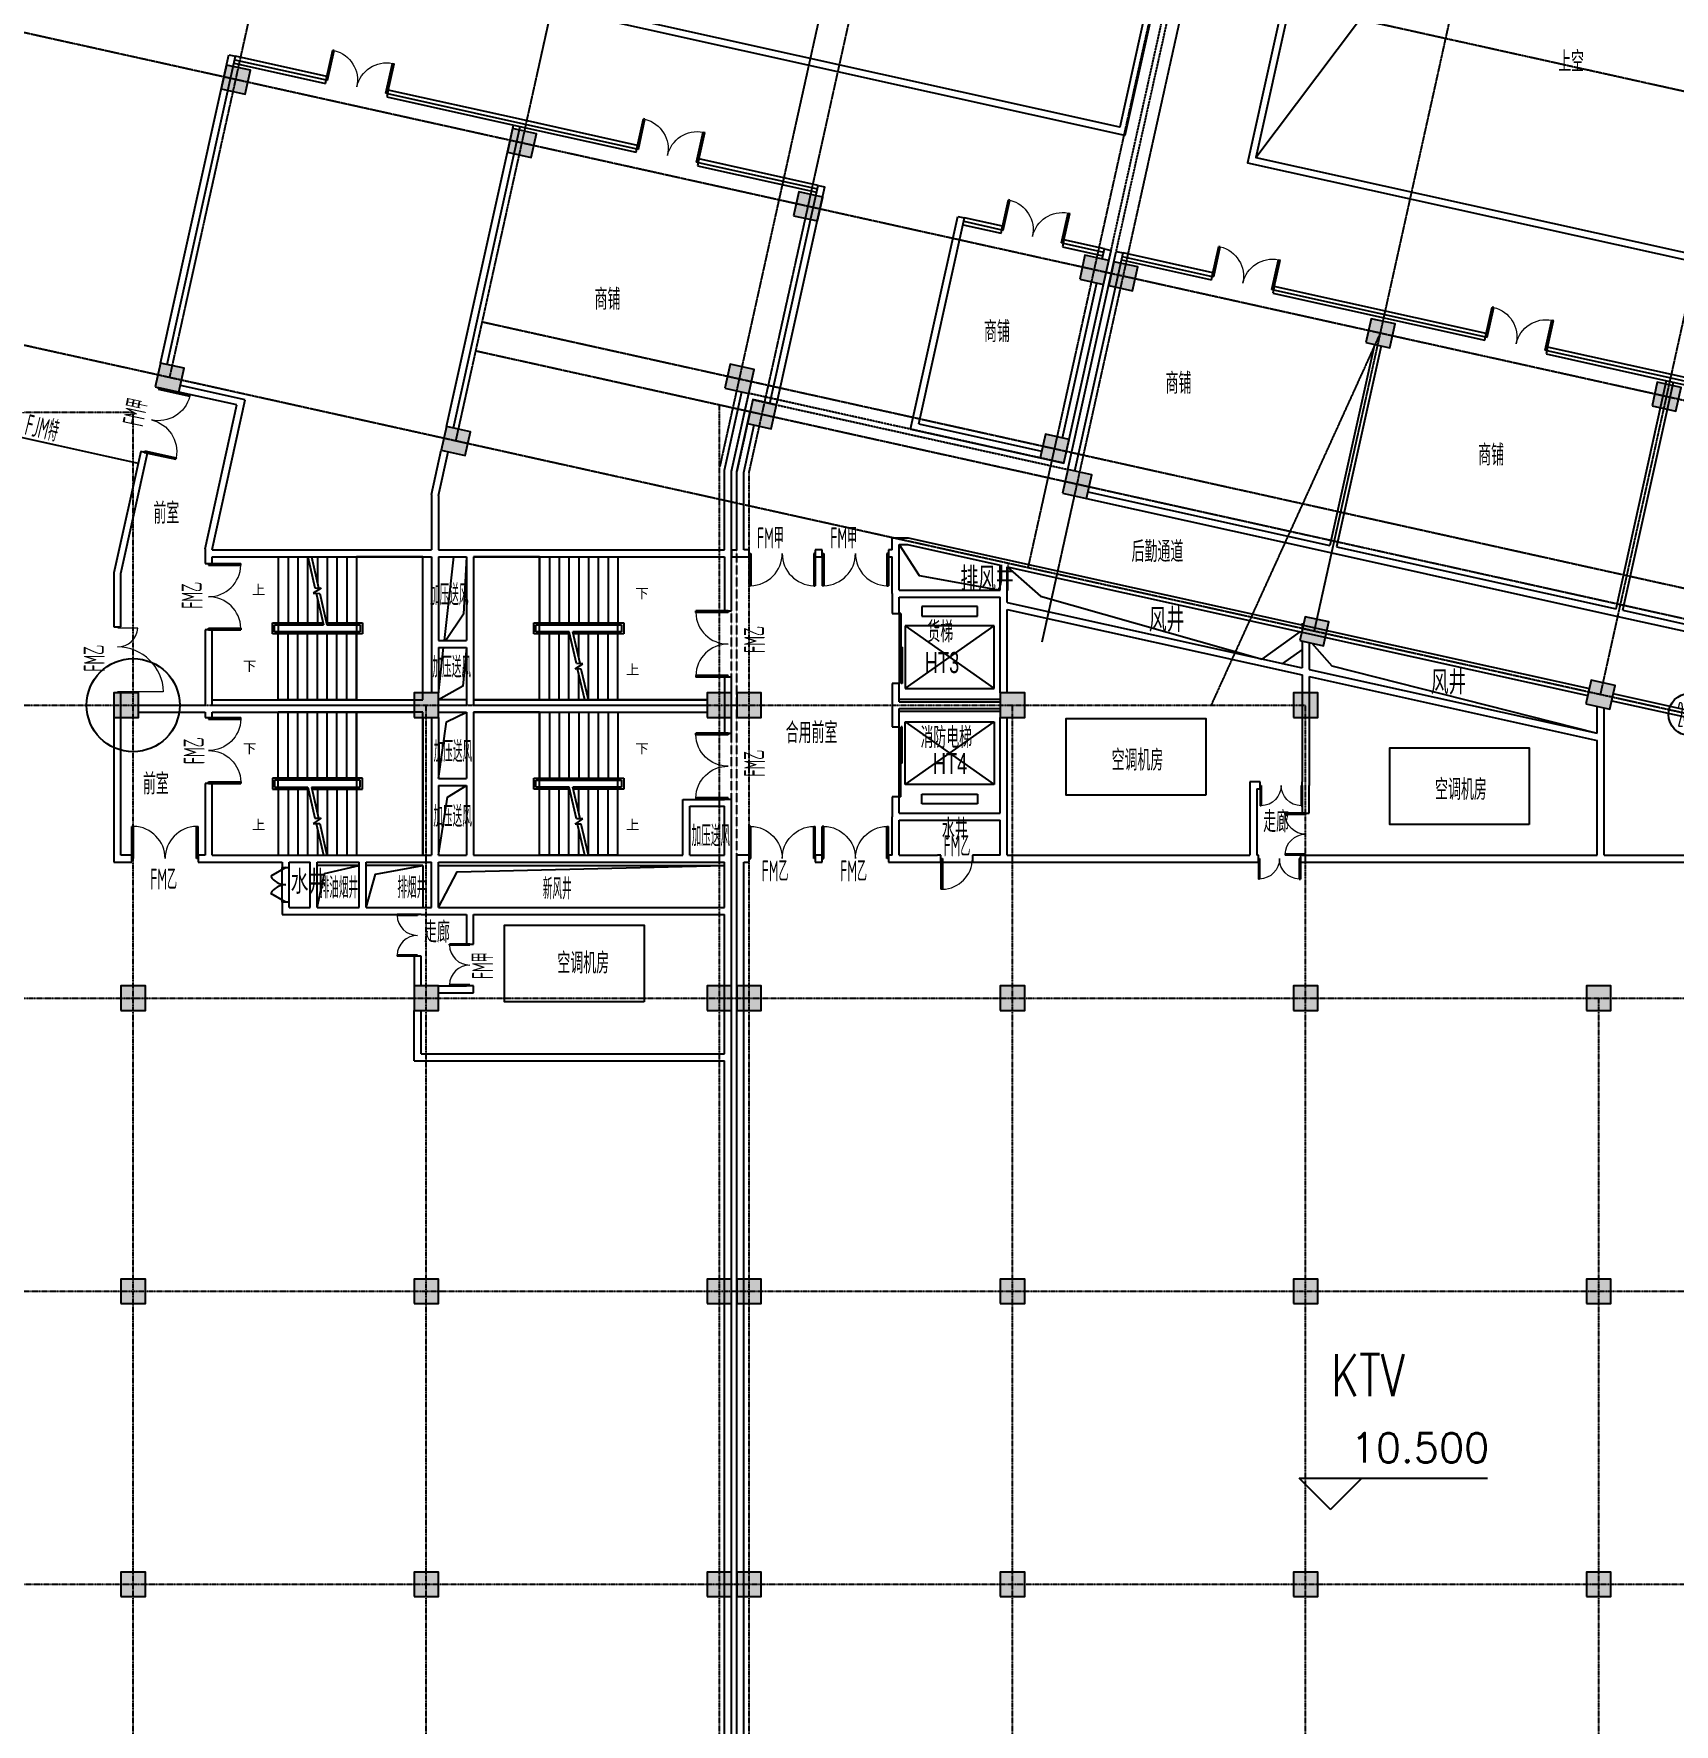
# Model space of a CAD drawing. Header units: metres. Extents: x -605703 to 859526, y 36355 to 746455.
# Drawn here: x -434656 to -387646, y 645104 to 693561 of the extents above; entities that cross this region are included whole.
import ezdxf
from ezdxf.enums import TextEntityAlignment as Align

# ---------------------------------------------------------------- set-up
doc = ezdxf.new("R2010")
doc.units = ezdxf.units.M
for name, pattern in [('2', [0.4, 0.3, -0.1]), ('CENTER2', [2.541, 1.587, -0.318, 0.318, -0.318]), ('DASH', [0.35, 0.25, -0.1])]:
    doc.linetypes.add(name, pattern=pattern)
for name, color, linetype in [('-J-WINDOW', 142, 'Continuous'), ('7', 8, 'Continuous'), ('ACS-JZ', 1, 'Continuous'), ('AXIS', 3, 'Continuous'), ('AXIS_TEXT', 7, 'Continuous'), ('COLUMN', 2, 'Continuous'), ('DOTE', 251, 'CENTER2'), ('J-STAIR', 163, 'Continuous'), ('J-TEXT', 7, 'Continuous'), ('j-WINDOW_TEXT', 7, 'Continuous'), ('j-防火卷帘', 66, 'Continuous'), ('PUB_DIM', 3, 'Continuous'), ('PUB_HATCH', 8, 'Continuous'), ('PUB_TEXT', 7, 'Continuous'), ('S-看线', 5, 'Continuous'), ('STAIR', 3, 'Continuous'), ('WALL', 2, 'Continuous'), ('WINDOW', 4, 'Continuous'), ('栏杆', 6, 'Continuous')]:
    doc.layers.add(name, color=color, linetype=linetype)
doc.styles.add('_TCH_AXIS', font='COMPLEX', dxfattribs={"bigfont": 'GBCBIG'})
doc.styles.add('_TCH_DIM', font='simplex_.ttf', dxfattribs={"bigfont": 'GBCBIG'})
doc.styles.add('COMPLEX', font='COMPLEX')
doc.styles.add('HZ', font='rs', dxfattribs={"width": 0.8, "bigfont": 'hztxt'})
doc.styles.add('mobin', font='ros.shx', dxfattribs={"width": 0.55, "bigfont": 'hzdf2.shx'})
doc.styles.add('探索者', font='tssdeng.shx', dxfattribs={"width": 0.65, "bigfont": 'tssdchn.shx'})

# ---------------------------------------------------------------- blocks, each defined once
blk = doc.blocks.new('$DorLib2D$00000002')
at = {"color": 0}
for p, q in [((-0.5, 0), (-0.5, 0.4875)), ((-0.475, 0.4875), (-0.5, 0.4875)), ((-0.475, 0), (-0.475, 0.4875)), ((0.475, 0), (0.475, 0.4875)), ((0.475, 0.4875), (0.5, 0.4875)), ((0.5, 0), (0.5, 0.4875)), ((-0.5, 0), (-0.475, 0)), ((0.5, 0), (0.475, 0))]:
    blk.add_line(p, q, dxfattribs=at)
at = {"color": 0, "lineweight": 13}
for centre, start, end in [((-0.4875, 0), 0, 88.53072), ((0.4875, 0), 91.46928, 180)]:
    blk.add_arc(centre, 0.4875, start, end, dxfattribs=at)
blk = doc.blocks.new('_AXISO')
blk.add_circle((0, 0), 0.5)
at = {"layer": 'AXIS_TEXT', "style": 'COMPLEX', "width": 1.041667}
blk.add_attdef('A', text='', height=0.56, dxfattribs=at).set_placement((-0.25, -0.28), (0.25, -0.28), align=Align.FIT)
blk = doc.blocks.new('$DorLib2D$00000001')
for p, q in [((0.45, 0.975), (0.5, 0.975)), ((0.45, 0), (0.45, 0.975)), ((0.5, 0), (0.5, 0.975)), ((0.5, 0), (0.45, 0))]:
    blk.add_line(p, q)
at = {"lineweight": 13}
blk.add_arc((0.475, 0), 0.975, 91.4693, 180, dxfattribs=at)
blk = doc.blocks.new('$TCHSYS$LDOR12D')
for p, q in [((-0.5, 0.75), (-0.5, 0.583)), ((-0.5, 0.75), (0.02, 0.75)), ((-0.02, 0.958), (0.5, 0.958)), ((-0.02, 0.958), (-0.02, 0.792)), ((-0.02, 0.792), (0.5, 0.792)), ((0.02, 0.583), (0.02, 0.75)), ((0.5, 0.958), (0.5, 0.792)), ((-0.5, 0.583), (0.02, 0.583)), ((-0.5, 0.5), (0.5, 0.5))]:
    blk.add_line(p, q)
blk = doc.blocks.new('$DORLIB2D$00000215')
at = {"color": 0}
for p, q in [((-0.5, 0), (-0.25, 0.433)), ((0.5, 0), (0.25, 0.433))]:
    blk.add_line(p, q, dxfattribs=at)
for centre, start, end in [((-0.5, 0), 0, 60), ((0.5, 0), 120, 180)]:
    blk.add_arc(centre, 0.5, start, end, dxfattribs=at)
blk = doc.blocks.new('$DorLib2D$00000025')
at = {"const_width": 0.02}
for points in [[(0.481, -0.001), (0.481, 0.691)], [(-0.481, 0.001), (-0.481, 0.308)]]:
    blk.add_lwpolyline(points, dxfattribs=at)
at = {"lineweight": 13}
for centre, radius, start, end in [((0.505, -0.002), 0.699, 91.9397, 179.7238), ((-0.501, 0.003), 0.307, 359.7899, 85.7508)]:
    blk.add_arc(centre, radius, start, end, dxfattribs=at)
blk = doc.blocks.new('_FZH')
blk.add_lwpolyline([(-0.5, -0.5), (0.5, -0.5), (0.5, 0.5), (-0.5, 0.5)], close=True)
at = {"layer": 'PUB_HATCH'}
blk.add_solid([(-0.5, -0.5), (0.5, -0.5), (-0.5, 0.5), (0.5, 0.5)], dxfattribs=at)

msp = doc.modelspace()

# ---------------------------------------------------------------- linework, layer by layer
at = {"layer": '-J-WINDOW', "extrusion": (-1.1827e-23, -1.32164e-09, 1)}
for p, q in [((-427534, 668666, 0), (-427534, 669666, 0)), ((-427334, 668666, 0), (-427334, 669666, 0))]:
    msp.add_line(p, q, dxfattribs=at)
at = {"linetype": '2', "ltscale": 4, "extrusion": (-1.1827e-23, -1.32164e-09, 1)}
for p, q in [((-403999, 686377, 0), (-395363, 725332, 0)), ((-403885, 686198, 0), (-395217, 725299, 0)), ((-414659, 681027, 0), (-414166, 683254, 0)), ((-405135, 681252, 0), (-414166, 683254, 0)), ((-414052, 683075, 0), (-414509, 681010, 0)), ((-414052, 683075, 0), (-405021, 681073, 0)), ((-414659, 623566, 0), (-414659, 681027, 0)), ((-414659, 623566, 0), (-414659, 681027, 0)), ((-414509, 623566, 0), (-414509, 681010, 0)), ((-414509, 623566, 0), (-414509, 665416, 0)), ((-414509, 623566, 0), (-414509, 665416, 0))]:
    msp.add_line(p, q, dxfattribs=at)
at = {"ltscale": 4, "extrusion": (-1.1827e-23, -1.32164e-09, 1), "elevation": 0}
msp.add_lwpolyline([(-399632, 690019), (-395558, 695445), (-372179, 693151)], dxfattribs=at)
at = {"layer": '7', "color": 252, "ltscale": 4, "extrusion": (-1.1827e-23, -1.32164e-09, 1), "elevation": 0}
for points in [[(-401070, 671738), (-405070, 671738), (-405070, 673938), (-401070, 673938)], [(-391799, 670895), (-395799, 670895), (-395799, 673095), (-391799, 673095)], [(-417166, 665809), (-421166, 665809), (-421166, 668009), (-417166, 668009)]]:
    msp.add_lwpolyline(points, close=True, dxfattribs=at)
at = {"layer": 'ACS-JZ', "ltscale": 4, "extrusion": (-1.1827e-23, -1.32164e-09, 1)}
msp.add_circle((-431809, 674316, 0), 1334, dxfattribs=at)
at = {"layer": 'DOTE', "extrusion": (-1.1827e-23, -1.32164e-09, 1)}
for p, q in [((-430761, 683706, 0), (-420194, 731374, 0)), ((-422560, 681888, 0), (-411993, 729556, 0)), ((-414989, 681156, 0), (-404622, 727922, 0)), ((-414159, 680972, 0), (-403792, 727738, 0)), ((-406158, 678252, 0), (-395591, 725921, 0)), ((-405759, 676125, 0), (-394761, 725737, 0)), ((-397958, 676434, 0), (-387390, 724103, 0)), ((-389757, 674616, 0), (-379189, 722285, 0)), ((-328584, 678878, 0), (-466551, 709463, 0)), ((-315870, 667199, 0), (-465168, 700296, 0)), ((-350509, 665916, 0), (-463697, 691008, 0)), ((-421803, 685305, 0), (-364396, 672579, 0)), ((-400909, 674316, 0), (-396064, 684977, 0)), ((-421987, 684475, 0), (-364580, 671749, 0)), ((-415009, 610233, 0), (-415009, 682929, 0)), ((-473809, 682716, 0), (-431809, 682716, 0)), ((-431809, 610233, 0), (-431809, 682716, 0)), ((-414159, 610233, 0), (-414159, 680972, 0)), ((-482209, 674316, 0), (-398209, 674316, 0)), ((-423409, 610233, 0), (-423409, 674316, 0)), ((-406609, 610233, 0), (-406609, 674316, 0)), ((-398209, 610233, 0), (-398209, 674316, 0)), ((-506293, 665916, 0), (-321459, 665916, 0)), ((-389809, 610233, 0), (-389809, 665916, 0)), ((-527301, 657516, 0), (-321459, 657516, 0)), ((-540030, 649116, 0), (-321459, 649116, 0))]:
    msp.add_line(p, q, dxfattribs=at)
at = {"layer": 'J-STAIR', "ltscale": 4, "extrusion": (-1.1827e-23, -1.32164e-09, 1)}
msp.add_line((-415359, 674466, 0), (-422059, 674466, 0), dxfattribs=at)
at = {"layer": 'j-防火卷帘', "linetype": 'DASH', "extrusion": (-1.1827e-23, -1.32164e-09, 1), "const_width": 50, "elevation": 0}
msp.add_lwpolyline([(-439859, 683066), (-431664, 681249)], dxfattribs=at)
at = {"layer": 'PUB_DIM', "extrusion": (-1.1827e-23, -1.32164e-09, 1), "elevation": 0}
for points in [[(-428226, 675475, 0, 0, 0), (-424784, 675475, 0, 0, 0), (-424784, 677625, 0, 0, 0), (-425695, 677625, 80, 0, 0), (-425995, 677625, 0, 0, 0)], [(-427961, 677662, 0, 0, 0), (-427192, 677662, 80, 0, 0), (-426892, 677662, 0, 0, 0)], [(-417518, 677557, 0, 0, 0), (-420960, 677557, 0, 0, 0), (-420960, 675406, 0, 0, 0), (-420049, 675406, 80, 0, 0), (-419749, 675406, 0, 0, 0)], [(-417783, 675370, 0, 0, 0), (-418552, 675370, 80, 0, 0), (-418852, 675370, 0, 0, 0)], [(-428226, 673107, 0, 0, 0), (-424784, 673107, 0, 0, 0), (-424784, 670956, 0, 0, 0), (-425695, 670956, 80, 0, 0), (-425995, 670956, 0, 0, 0)], [(-417518, 673107, 0, 0, 0), (-420960, 673107, 0, 0, 0), (-420960, 670956, 0, 0, 0), (-420049, 670956, 80, 0, 0), (-419749, 670956, 0, 0, 0)], [(-427961, 670920, 0, 0, 0), (-427192, 670920, 80, 0, 0), (-426892, 670920, 0, 0, 0)], [(-417783, 670920, 0, 0, 0), (-418552, 670920, 80, 0, 0), (-418852, 670920, 0, 0, 0)]]:
    msp.add_lwpolyline(points, format="xyseb", dxfattribs=at)
at = {"layer": 'PUB_TEXT', "extrusion": (-1.1827e-23, -1.32164e-09, 1)}
for p, q in [((-397494, 651257, 0), (-398394, 652157, 0)), ((-398394, 652157, 0), (-392994, 652157, 0)), ((-397494, 651257, 0), (-396594, 652157, 0))]:
    msp.add_line(p, q, dxfattribs=at)
at = {"layer": 'S-看线', "ltscale": 4, "extrusion": (-1.1827e-23, -1.32164e-09, 1)}
for p, q in [((-422891, 676166, 0), (-422621, 678566, 0)), ((-399452, 675639, 0), (-398361, 676421, 0)), ((-423062, 674641, 0), (-422913, 675966, 0)), ((-398862, 675508, 0), (-398309, 675905, 0)), ((-429549, 674466, 0), (-423759, 674466, 0)), ((-422259, 674466, 0), (-423059, 674466, 0)), ((-422059, 674466, 0), (-415359, 674466, 0)), ((-409859, 674491, 0), (-406959, 674491, 0)), ((-409859, 674141, 0), (-406959, 674141, 0)), ((-423509, 673966, 0), (-423509, 670016, 0)), ((-425334, 669716, 0), (-426534, 669716, 0)), ((-423509, 669716, 0), (-425134, 669716, 0)), ((-423509, 669716, 0), (-423509, 668516, 0)), ((-423059, 669716, 0), (-414859, 669716, 0))]:
    msp.add_line(p, q, dxfattribs=at)
at = {"layer": 'S-看线', "ltscale": 4, "extrusion": (-1.1827e-23, -1.32164e-09, 1), "elevation": 0}
for points in [[(-409859, 678917), (-409288, 678033), (-406959, 677616)], [(-422259, 678566), (-422342, 676921), (-422846, 676166)], [(-406759, 678283), (-405805, 677444), (-399452, 675639)], [(-398033, 676093), (-397459, 675445), (-389857, 673512)], [(-422259, 675966), (-422359, 674859), (-423059, 674466)], [(-423059, 672216), (-422833, 673842), (-422259, 674116)], [(-423059, 670016), (-422796, 671683), (-422259, 672016)], [(-426534, 668516), (-426322, 669489), (-425334, 669716)], [(-425134, 668516), (-424862, 669467), (-423509, 669716)], [(-423059, 668516), (-422523, 669540), (-414859, 669715)]]:
    msp.add_lwpolyline(points, dxfattribs=at)
at = {"layer": 'STAIR', "extrusion": (-1.1827e-23, -1.32164e-09, 1)}
for p, q in [((-427649, 678566, 0), (-426805, 678566, 0)), ((-427649, 678566, 0), (-427649, 676676, 0)), ((-427369, 678566, 0), (-427369, 676676, 0)), ((-427089, 678566, 0), (-427089, 676676, 0)), ((-426809, 678566, 0), (-426809, 676676, 0)), ((-426805, 678566, 0), (-426601, 677680, 0)), ((-426702, 678566, 0), (-425409, 678566, 0)), ((-426702, 678566, 0), (-426498, 677677, 0)), ((-426529, 678566, 0), (-426529, 677814, 0)), ((-426249, 678566, 0), (-426249, 676676, 0)), ((-425969, 678566, 0), (-425969, 676676, 0)), ((-425689, 678566, 0), (-425689, 676676, 0)), ((-425409, 678566, 0), (-425409, 676676, 0)), ((-423509, 678566, 0), (-425409, 678566, 0)), ((-425409, 678566, 0), (-425409, 676676, 0)), ((-423509, 674466, 0), (-423509, 678566, 0)), ((-420159, 678566, 0), (-422059, 678566, 0)), ((-422059, 678566, 0), (-422059, 674466, 0)), ((-420159, 678566, 0), (-417919, 678566, 0)), ((-420159, 678566, 0), (-420159, 676676, 0)), ((-420159, 676676, 0), (-420159, 678566, 0)), ((-419879, 678566, 0), (-419879, 676676, 0)), ((-419599, 678566, 0), (-419599, 676676, 0)), ((-419319, 678566, 0), (-419319, 676676, 0)), ((-419039, 678566, 0), (-419039, 676676, 0)), ((-418759, 678566, 0), (-418759, 676676, 0)), ((-418479, 678566, 0), (-418479, 676676, 0)), ((-418199, 678566, 0), (-418199, 676676, 0)), ((-417919, 678566, 0), (-417919, 676676, 0)), ((-426423, 677674, 0), (-426649, 677528, 0)), ((-426649, 677528, 0), (-426462, 677521, 0)), ((-426601, 677680, 0), (-426423, 677674, 0)), ((-426566, 677525, 0), (-426357, 676616, 0)), ((-426462, 677521, 0), (-426254, 676616, 0)), ((-426529, 677368, 0), (-426529, 676676, 0)), ((-409209, 677141, 0), (-409209, 676866, 0)), ((-407609, 677141, 0), (-409209, 677141, 0)), ((-407609, 676866, 0), (-407609, 677141, 0)), ((-427819, 676356, 0), (-427819, 676676, 0)), ((-427819, 676676, 0), (-426371, 676676, 0)), ((-427759, 676416, 0), (-427759, 676616, 0)), ((-427759, 676616, 0), (-426357, 676616, 0)), ((-427649, 676616, 0), (-426357, 676616, 0)), ((-427649, 676616, 0), (-427649, 676416, 0)), ((-426268, 676676, 0), (-425239, 676676, 0)), ((-426254, 676616, 0), (-425409, 676616, 0)), ((-426254, 676616, 0), (-425299, 676616, 0)), ((-425409, 676616, 0), (-425409, 676416, 0)), ((-425299, 676616, 0), (-425299, 676416, 0)), ((-425239, 676676, 0), (-425239, 676356, 0)), ((-420329, 676356, 0), (-420329, 676676, 0)), ((-420329, 676676, 0), (-417749, 676676, 0)), ((-420269, 676416, 0), (-420269, 676616, 0)), ((-420269, 676616, 0), (-417809, 676616, 0)), ((-420159, 676616, 0), (-417919, 676616, 0)), ((-420159, 676416, 0), (-420159, 676616, 0)), ((-417919, 676416, 0), (-417919, 676616, 0)), ((-417809, 676616, 0), (-417809, 676416, 0)), ((-417749, 676676, 0), (-417749, 676356, 0)), ((-409684, 676591, 0), (-409684, 674791, 0)), ((-407134, 676591, 0), (-409684, 676591, 0)), ((-409684, 676591, 0), (-407134, 674791, 0)), ((-409684, 674791, 0), (-407134, 676591, 0)), ((-409209, 676866, 0), (-407609, 676866, 0)), ((-407134, 674791, 0), (-407134, 676591, 0)), ((-425239, 676356, 0), (-427819, 676356, 0)), ((-425299, 676416, 0), (-427759, 676416, 0)), ((-425409, 676416, 0), (-427649, 676416, 0)), ((-427649, 674466, 0), (-427649, 676356, 0)), ((-427369, 674466, 0), (-427369, 676356, 0)), ((-427089, 674466, 0), (-427089, 676356, 0)), ((-426809, 674466, 0), (-426809, 676356, 0)), ((-426529, 674466, 0), (-426529, 676356, 0)), ((-426249, 674466, 0), (-426249, 676356, 0)), ((-425969, 674466, 0), (-425969, 676356, 0)), ((-425689, 674466, 0), (-425689, 676356, 0)), ((-425409, 674466, 0), (-425409, 676356, 0)), ((-425409, 676356, 0), (-425409, 674466, 0)), ((-419301, 676356, 0), (-420329, 676356, 0)), ((-419315, 676416, 0), (-420269, 676416, 0)), ((-419315, 676416, 0), (-420159, 676416, 0)), ((-420159, 674466, 0), (-420159, 676356, 0)), ((-420159, 674466, 0), (-420159, 676356, 0)), ((-419879, 674466, 0), (-419879, 676356, 0)), ((-419599, 674466, 0), (-419599, 676356, 0)), ((-419319, 674466, 0), (-419319, 676356, 0)), ((-419107, 675511, 0), (-419315, 676416, 0)), ((-417919, 676416, 0), (-419212, 676416, 0)), ((-419003, 675507, 0), (-419212, 676416, 0)), ((-417809, 676416, 0), (-419212, 676416, 0)), ((-417749, 676356, 0), (-419198, 676356, 0)), ((-419039, 675664, 0), (-419039, 676356, 0)), ((-418759, 674466, 0), (-418759, 676356, 0)), ((-418479, 674466, 0), (-418479, 676356, 0)), ((-418199, 674466, 0), (-418199, 676356, 0)), ((-417919, 674466, 0), (-417919, 676356, 0)), ((-419146, 675358, 0), (-418920, 675504, 0)), ((-418920, 675504, 0), (-419107, 675511, 0)), ((-418968, 675351, 0), (-419146, 675358, 0)), ((-418867, 674466, 0), (-419071, 675355, 0)), ((-419039, 674466, 0), (-419039, 675218, 0)), ((-418764, 674466, 0), (-418968, 675351, 0)), ((-409684, 674791, 0), (-407134, 674791, 0)), ((-425409, 674466, 0), (-427649, 674466, 0)), ((-425409, 674116, 0), (-427649, 674116, 0)), ((-427649, 672226, 0), (-427649, 674116, 0)), ((-427369, 672226, 0), (-427369, 674116, 0)), ((-427089, 672226, 0), (-427089, 674116, 0)), ((-426809, 672226, 0), (-426809, 674116, 0)), ((-426529, 672226, 0), (-426529, 674116, 0)), ((-426249, 672226, 0), (-426249, 674116, 0)), ((-425969, 672226, 0), (-425969, 674116, 0)), ((-425689, 672226, 0), (-425689, 674116, 0)), ((-425409, 674466, 0), (-423509, 674466, 0)), ((-425409, 672226, 0), (-425409, 674116, 0)), ((-423509, 674116, 0), (-425409, 674116, 0)), ((-425409, 674116, 0), (-425409, 672226, 0)), ((-423509, 670016, 0), (-423509, 674116, 0)), ((-422059, 674466, 0), (-420159, 674466, 0)), ((-420159, 674116, 0), (-422059, 674116, 0)), ((-422059, 674116, 0), (-422059, 670016, 0)), ((-418867, 674466, 0), (-420159, 674466, 0)), ((-420159, 674116, 0), (-417919, 674116, 0)), ((-420159, 674116, 0), (-420159, 672226, 0)), ((-420159, 672226, 0), (-420159, 674116, 0)), ((-419879, 674116, 0), (-419879, 672226, 0)), ((-419599, 674116, 0), (-419599, 672226, 0)), ((-419319, 674116, 0), (-419319, 672226, 0)), ((-419039, 674116, 0), (-419039, 672226, 0)), ((-417919, 674466, 0), (-418764, 674466, 0)), ((-418759, 674116, 0), (-418759, 672226, 0)), ((-418479, 674116, 0), (-418479, 672226, 0)), ((-418199, 674116, 0), (-418199, 672226, 0)), ((-417919, 674116, 0), (-417919, 672226, 0)), ((-409684, 672041, 0), (-409684, 673841, 0)), ((-409684, 673841, 0), (-407134, 673841, 0)), ((-409684, 672041, 0), (-407134, 673841, 0)), ((-409684, 673841, 0), (-407134, 672041, 0)), ((-407134, 673841, 0), (-407134, 672041, 0)), ((-427819, 672226, 0), (-427819, 671906, 0)), ((-425239, 672226, 0), (-427819, 672226, 0)), ((-427759, 672166, 0), (-427759, 671966, 0)), ((-425299, 672166, 0), (-427759, 672166, 0)), ((-425409, 672166, 0), (-427649, 672166, 0)), ((-427649, 671966, 0), (-427649, 672166, 0)), ((-425409, 672166, 0), (-425409, 671966, 0)), ((-425299, 671966, 0), (-425299, 672166, 0)), ((-425239, 671906, 0), (-425239, 672226, 0)), ((-420329, 671906, 0), (-420329, 672226, 0)), ((-420329, 672226, 0), (-417749, 672226, 0)), ((-420269, 671966, 0), (-420269, 672166, 0)), ((-420269, 672166, 0), (-417809, 672166, 0)), ((-420159, 672166, 0), (-417919, 672166, 0)), ((-420159, 671966, 0), (-420159, 672166, 0)), ((-417919, 671966, 0), (-417919, 672166, 0)), ((-417809, 672166, 0), (-417809, 671966, 0)), ((-417749, 672226, 0), (-417749, 671906, 0)), ((-427819, 671906, 0), (-426791, 671906, 0)), ((-427759, 671966, 0), (-426805, 671966, 0)), ((-427649, 671966, 0), (-426805, 671966, 0)), ((-427649, 671906, 0), (-427649, 670016, 0)), ((-427369, 671906, 0), (-427369, 670016, 0)), ((-427089, 671906, 0), (-427089, 670016, 0)), ((-426809, 671906, 0), (-426809, 670016, 0)), ((-426805, 671966, 0), (-426601, 671080, 0)), ((-426702, 671966, 0), (-425409, 671966, 0)), ((-426702, 671966, 0), (-426498, 671077, 0)), ((-426702, 671966, 0), (-425299, 671966, 0)), ((-426688, 671906, 0), (-425239, 671906, 0)), ((-426529, 671906, 0), (-426529, 671214, 0)), ((-426249, 671906, 0), (-426249, 670016, 0)), ((-425969, 671906, 0), (-425969, 670016, 0)), ((-425689, 671906, 0), (-425689, 670016, 0)), ((-425409, 671906, 0), (-425409, 670016, 0)), ((-425409, 671906, 0), (-425409, 670016, 0)), ((-419301, 671906, 0), (-420329, 671906, 0)), ((-419315, 671966, 0), (-420269, 671966, 0)), ((-419315, 671966, 0), (-420159, 671966, 0)), ((-420159, 670016, 0), (-420159, 671906, 0)), ((-420159, 670016, 0), (-420159, 671906, 0)), ((-419879, 670016, 0), (-419879, 671906, 0)), ((-419599, 670016, 0), (-419599, 671906, 0)), ((-419319, 670016, 0), (-419319, 671906, 0)), ((-419107, 671061, 0), (-419315, 671966, 0)), ((-417919, 671966, 0), (-419212, 671966, 0)), ((-419003, 671057, 0), (-419212, 671966, 0)), ((-417809, 671966, 0), (-419212, 671966, 0)), ((-417749, 671906, 0), (-419198, 671906, 0)), ((-419039, 671214, 0), (-419039, 671906, 0)), ((-418759, 670016, 0), (-418759, 671906, 0)), ((-418479, 670016, 0), (-418479, 671906, 0)), ((-418199, 670016, 0), (-418199, 671906, 0)), ((-417919, 670016, 0), (-417919, 671906, 0)), ((-407134, 672041, 0), (-409684, 672041, 0)), ((-409209, 671491, 0), (-409209, 671766, 0)), ((-409209, 671766, 0), (-407609, 671766, 0)), ((-407609, 671766, 0), (-407609, 671491, 0)), ((-407609, 671491, 0), (-409209, 671491, 0)), ((-426423, 671074, 0), (-426649, 670928, 0)), ((-426649, 670928, 0), (-426462, 670921, 0)), ((-426601, 671080, 0), (-426423, 671074, 0)), ((-426566, 670925, 0), (-426357, 670016, 0)), ((-426529, 670768, 0), (-426529, 670016, 0)), ((-426462, 670921, 0), (-426254, 670016, 0)), ((-419146, 670908, 0), (-418920, 671054, 0)), ((-418968, 670901, 0), (-419146, 670908, 0)), ((-418920, 671054, 0), (-419107, 671061, 0)), ((-418867, 670016, 0), (-419071, 670905, 0)), ((-419039, 670016, 0), (-419039, 670768, 0)), ((-418764, 670016, 0), (-418968, 670901, 0)), ((-427649, 670016, 0), (-426357, 670016, 0)), ((-426254, 670016, 0), (-425409, 670016, 0)), ((-425409, 670016, 0), (-423509, 670016, 0)), ((-422059, 670016, 0), (-420159, 670016, 0)), ((-418867, 670016, 0), (-420159, 670016, 0)), ((-417919, 670016, 0), (-418764, 670016, 0))]:
    msp.add_line(p, q, dxfattribs=at)
at = {"layer": 'WALL', "extrusion": (-1.1827e-23, -1.32164e-09, 1)}
for p, q in [((-431027, 684124, 0), (-429068, 692959, 0)), ((-429068, 692959, 0), (-428873, 692916, 0)), ((-430832, 684080, 0), (-428873, 692916, 0)), ((-422826, 682306, 0), (-420911, 690946, 0)), ((-422631, 682262, 0), (-420716, 690903, 0)), ((-413563, 682967, 0), (-412178, 689215, 0)), ((-413444, 682582, 0), (-411983, 689172, 0)), ((-412178, 689215, 0), (-411983, 689172, 0)), ((-409528, 682226, 0), (-408176, 688328, 0)), ((-409290, 682378, 0), (-407980, 688284, 0)), ((-408176, 688328, 0), (-407980, 688284, 0)), ((-405021, 681073, 0), (-403636, 687321, 0)), ((-404826, 681030, 0), (-403441, 687278, 0)), ((-404041, 687104, 0), (-403976, 687397, 0)), ((-403997, 686377, 0), (-403781, 687353, 0)), ((-403976, 687397, 0), (-403781, 687353, 0)), ((-403636, 687321, 0), (-403441, 687278, 0)), ((-405177, 681978, 0), (-404192, 686420, 0)), ((-405057, 681593, 0), (-403997, 686377, 0)), ((-396237, 684657, 0), (-397514, 678897, 0)), ((-396042, 684614, 0), (-397319, 678853, 0)), ((-428835, 682921, 0), (-430495, 683289, 0)), ((-428597, 683073, 0), (-430452, 683484, 0)), ((-414859, 681049, 0), (-414361, 683297, 0)), ((-414659, 681027, 0), (-414166, 683254, 0)), ((-389313, 677079, 0), (-387863, 683620, 0)), ((-389118, 677035, 0), (-387668, 683577, 0)), ((-429749, 678798, 0), (-428835, 682921, 0)), ((-429549, 678776, 0), (-428597, 683073, 0)), ((-414509, 681010, 0), (-414128, 682733, 0)), ((-414309, 680988, 0), (-414008, 682348, 0)), ((-409290, 682378, 0), (-405775, 681599, 0)), ((-409528, 682226, 0), (-405818, 681403, 0)), ((-431590, 681585, 0), (-432359, 678114, 0)), ((-432159, 678092, 0), (-431395, 681542, 0)), ((-431395, 681542, 0), (-431590, 681585, 0)), ((-423259, 680351, 0), (-422978, 681622, 0)), ((-423059, 680330, 0), (-422782, 681579, 0)), ((-414859, 678766, 0), (-414859, 681049, 0)), ((-414659, 678666, 0), (-414659, 681027, 0)), ((-414509, 678766, 0), (-414509, 681010, 0)), ((-414309, 678766, 0), (-414309, 680988, 0)), ((-423259, 680351, 0), (-423259, 678766, 0)), ((-404446, 680433, 0), (-397514, 678897, 0)), ((-423059, 680330, 0), (-423059, 678766, 0)), ((-404489, 680238, 0), (-397460, 678680, 0)), ((-410059, 678766, 0), (-410059, 679117, 0)), ((-410059, 679117, 0), (-409597, 679117, 0)), ((-409859, 678666, 0), (-409859, 678917, 0)), ((-409859, 678917, 0), (-409619, 678917, 0)), ((-409619, 678917, 0), (-406959, 678327, 0)), ((-409597, 679117, 0), (-406838, 678505, 0)), ((-429749, 678798, 0), (-429749, 678666, 0)), ((-429749, 678666, 0), (-429749, 678374, 0)), ((-429549, 678776, 0), (-429549, 678766, 0)), ((-429549, 678766, 0), (-423259, 678766, 0)), ((-429549, 678566, 0), (-423259, 678566, 0)), ((-429549, 678374, 0), (-429549, 678566, 0)), ((-423259, 678566, 0), (-423259, 676066, 0)), ((-423059, 678766, 0), (-422159, 678766, 0)), ((-423059, 678566, 0), (-422259, 678566, 0)), ((-423059, 678566, 0), (-423059, 676166, 0)), ((-422259, 678566, 0), (-422259, 676166, 0)), ((-422159, 678766, 0), (-414859, 678766, 0)), ((-422059, 678566, 0), (-422059, 676066, 0)), ((-422059, 678566, 0), (-414859, 678566, 0)), ((-414859, 678566, 0), (-414859, 677016, 0)), ((-414659, 678766, 0), (-414509, 678766, 0)), ((-414659, 678766, 0), (-414659, 678566, 0)), ((-414659, 677016, 0), (-414659, 678666, 0)), ((-414659, 678566, 0), (-414409, 678566, 0)), ((-414409, 678566, 0), (-414159, 678566, 0)), ((-414159, 678766, 0), (-414309, 678766, 0)), ((-414159, 678566, 0), (-414159, 678766, 0)), ((-412059, 678766, 0), (-412259, 678766, 0)), ((-412259, 678766, 0), (-412259, 678566, 0)), ((-412259, 678566, 0), (-412059, 678566, 0)), ((-412059, 678566, 0), (-412059, 678766, 0)), ((-410059, 678766, 0), (-410159, 678766, 0)), ((-410159, 678766, 0), (-410159, 678566, 0)), ((-410159, 678566, 0), (-410059, 678566, 0)), ((-410059, 677516, 0), (-410059, 678566, 0)), ((-409859, 677616, 0), (-409859, 678666, 0)), ((-406838, 678505, 0), (-390077, 674790, 0)), ((-397460, 678680, 0), (-389259, 676862, 0)), ((-397319, 678853, 0), (-389313, 677079, 0)), ((-432359, 678114, 0), (-432359, 676566, 0)), ((-432159, 676566, 0), (-432159, 678092, 0)), ((-429749, 678374, 0), (-429549, 678374, 0)), ((-406959, 677616, 0), (-406959, 678327, 0)), ((-406759, 677516, 0), (-406759, 678283, 0)), ((-406759, 678283, 0), (-390120, 674594, 0)), ((-410059, 677516, 0), (-410059, 676941, 0)), ((-409859, 677616, 0), (-406959, 677616, 0)), ((-406759, 677259, 0), (-406759, 677516, 0)), ((-414859, 677016, 0), (-414659, 677016, 0)), ((-409859, 677416, 0), (-406959, 677416, 0)), ((-409859, 676941, 0), (-409859, 677416, 0)), ((-406959, 677179, 0), (-406959, 677416, 0)), ((-406959, 674666, 0), (-406959, 677179, 0)), ((-406759, 677259, 0), (-398309, 675386, 0)), ((-406759, 677054, 0), (-398309, 675181, 0)), ((-406759, 674666, 0), (-406759, 677054, 0)), ((-389118, 677035, 0), (-381112, 675261, 0)), ((-432359, 676566, 0), (-432159, 676566, 0)), ((-429549, 676474, 0), (-429749, 676474, 0)), ((-429749, 676474, 0), (-429749, 674316, 0)), ((-429549, 674316, 0), (-429549, 676474, 0)), ((-410059, 676941, 0), (-409859, 676941, 0)), ((-398309, 676666, 0), (-398309, 676464, 0)), ((-389259, 676862, 0), (-381058, 675044, 0)), ((-423259, 676066, 0), (-423259, 674666, 0)), ((-423059, 676166, 0), (-422259, 676166, 0)), ((-422059, 676066, 0), (-422059, 674316, 0)), ((-398309, 676154, 0), (-398309, 675386, 0)), ((-398109, 676109, 0), (-398109, 675341, 0)), ((-423059, 675966, 0), (-422259, 675966, 0)), ((-423059, 675966, 0), (-423059, 674666, 0)), ((-422259, 675966, 0), (-422259, 674316, 0)), ((-414659, 675116, 0), (-414859, 675116, 0)), ((-414859, 675116, 0), (-414859, 673516, 0)), ((-414659, 673516, 0), (-414659, 675116, 0)), ((-398309, 675181, 0), (-398309, 672116, 0)), ((-398109, 675341, 0), (-389857, 673512, 0)), ((-398109, 675136, 0), (-398109, 672016, 0)), ((-398109, 675136, 0), (-389857, 673307, 0)), ((-432159, 674666, 0), (-432359, 674666, 0)), ((-432359, 674666, 0), (-432359, 669816, 0)), ((-432159, 670016, 0), (-432159, 674666, 0)), ((-409859, 674941, 0), (-410059, 674941, 0)), ((-410059, 674941, 0), (-410059, 674316, 0)), ((-409859, 674416, 0), (-409859, 674941, 0)), ((-385784, 673838, 0), (-389393, 674638, 0)), ((-431659, 674316, 0), (-429749, 674316, 0)), ((-431659, 674116, 0), (-429749, 674116, 0)), ((-429749, 674116, 0), (-429749, 673966, 0)), ((-429549, 674316, 0), (-423759, 674316, 0)), ((-429549, 673966, 0), (-429549, 674116, 0)), ((-429549, 674116, 0), (-423759, 674116, 0)), ((-423059, 674316, 0), (-422259, 674316, 0)), ((-423059, 674116, 0), (-422259, 674116, 0)), ((-422259, 674116, 0), (-422259, 672216, 0)), ((-422059, 674316, 0), (-415359, 674316, 0)), ((-422059, 674116, 0), (-422059, 672116, 0)), ((-422059, 674116, 0), (-415359, 674116, 0)), ((-410059, 674316, 0), (-410059, 673691, 0)), ((-409859, 674416, 0), (-406959, 674416, 0)), ((-409859, 674216, 0), (-406959, 674216, 0)), ((-409859, 673691, 0), (-409859, 674216, 0)), ((-389857, 673512, 0), (-389857, 674280, 0)), ((-389657, 673387, 0), (-389657, 674236, 0)), ((-389437, 674443, 0), (-385827, 673643, 0)), ((-429749, 673966, 0), (-429549, 673966, 0)), ((-423259, 673966, 0), (-423259, 672116, 0)), ((-423059, 673966, 0), (-423059, 672216, 0)), ((-410059, 673691, 0), (-409859, 673691, 0)), ((-406959, 671216, 0), (-406959, 673966, 0)), ((-406759, 671116, 0), (-406759, 673966, 0)), ((-414859, 673516, 0), (-414659, 673516, 0)), ((-389857, 670016, 0), (-389857, 673307, 0)), ((-389657, 670016, 0), (-389657, 673387, 0)), ((-423259, 672116, 0), (-423259, 670016, 0)), ((-423059, 672216, 0), (-422259, 672216, 0)), ((-422059, 672116, 0), (-422059, 670016, 0)), ((-399509, 672116, 0), (-399809, 672116, 0)), ((-399809, 672116, 0), (-399809, 670016, 0)), ((-399509, 671916, 0), (-399509, 672116, 0)), ((-398309, 671916, 0), (-398309, 672116, 0)), ((-429549, 672066, 0), (-429749, 672066, 0)), ((-429749, 672066, 0), (-429749, 670016, 0)), ((-429549, 670016, 0), (-429549, 672066, 0)), ((-423059, 672016, 0), (-422259, 672016, 0)), ((-423059, 672016, 0), (-423059, 670016, 0)), ((-422259, 672016, 0), (-422259, 670016, 0)), ((-409859, 671691, 0), (-410059, 671691, 0)), ((-410059, 671691, 0), (-410059, 671116, 0)), ((-409859, 671216, 0), (-409859, 671691, 0)), ((-399609, 671916, 0), (-399509, 671916, 0)), ((-399609, 671916, 0), (-399609, 670016, 0)), ((-398309, 671916, 0), (-398309, 671216, 0)), ((-398109, 671216, 0), (-398109, 672016, 0)), ((-416059, 670016, 0), (-416059, 671616, 0)), ((-416059, 671616, 0), (-414859, 671616, 0)), ((-415859, 670016, 0), (-415859, 671416, 0)), ((-415859, 671416, 0), (-414859, 671416, 0)), ((-414659, 671616, 0), (-414859, 671616, 0)), ((-414859, 670016, 0), (-414859, 671416, 0)), ((-414659, 671516, 0), (-414659, 671616, 0)), ((-414659, 669916, 0), (-414659, 671516, 0)), ((-409859, 671216, 0), (-408859, 671216, 0)), ((-408859, 671216, 0), (-408859, 671216, 0)), ((-408859, 671216, 0), (-408659, 671216, 0)), ((-408659, 671216, 0), (-406959, 671216, 0)), ((-408659, 671216, 0), (-408659, 671216, 0)), ((-398309, 671216, 0), (-398109, 671216, 0)), ((-410059, 670016, 0), (-410059, 671116, 0)), ((-409859, 671016, 0), (-408759, 671016, 0)), ((-409859, 670016, 0), (-409859, 671016, 0)), ((-408759, 671016, 0), (-406959, 671016, 0)), ((-406959, 670016, 0), (-406959, 671016, 0)), ((-406759, 670016, 0), (-406759, 671116, 0)), ((-432359, 669816, 0), (-431842, 669816, 0)), ((-431842, 670016, 0), (-432159, 670016, 0)), ((-431842, 669816, 0), (-431842, 670016, 0)), ((-429749, 670016, 0), (-429942, 670016, 0)), ((-429942, 670016, 0), (-429942, 669816, 0)), ((-429942, 669816, 0), (-429649, 669816, 0)), ((-429649, 669816, 0), (-427534, 669816, 0)), ((-429549, 670016, 0), (-427434, 670016, 0)), ((-427534, 669816, 0), (-427534, 669666, 0)), ((-427434, 670016, 0), (-426634, 670016, 0)), ((-427334, 669666, 0), (-427334, 669816, 0)), ((-427334, 669816, 0), (-426734, 669816, 0)), ((-426734, 668516, 0), (-426734, 669816, 0)), ((-426634, 670016, 0), (-425234, 670016, 0)), ((-426534, 668516, 0), (-426534, 669816, 0)), ((-426534, 669816, 0), (-425334, 669816, 0)), ((-425334, 668516, 0), (-425334, 669816, 0)), ((-425234, 670016, 0), (-423259, 670016, 0)), ((-425134, 668516, 0), (-425134, 669816, 0)), ((-425134, 669816, 0), (-423259, 669816, 0)), ((-423259, 668516, 0), (-423259, 669816, 0)), ((-423059, 670016, 0), (-422259, 670016, 0)), ((-423059, 668516, 0), (-423059, 669816, 0)), ((-423059, 669816, 0), (-422159, 669816, 0)), ((-422159, 669816, 0), (-421459, 669816, 0)), ((-422059, 670016, 0), (-421559, 670016, 0)), ((-421559, 670016, 0), (-421559, 670016, 0)), ((-421559, 670016, 0), (-421359, 670016, 0)), ((-421459, 669816, 0), (-416709, 669816, 0)), ((-421359, 670016, 0), (-421359, 670016, 0)), ((-421359, 670016, 0), (-416809, 670016, 0)), ((-416809, 670016, 0), (-416809, 670016, 0)), ((-416809, 670016, 0), (-416609, 670016, 0)), ((-416709, 669816, 0), (-415959, 669816, 0)), ((-416609, 670016, 0), (-416609, 670016, 0)), ((-416609, 670016, 0), (-416059, 670016, 0)), ((-415959, 669816, 0), (-414859, 669816, 0)), ((-415859, 670016, 0), (-414859, 670016, 0)), ((-414859, 668516, 0), (-414859, 669816, 0)), ((-414659, 668416, 0), (-414659, 669916, 0)), ((-414509, 641066, 0), (-414509, 670016, 0)), ((-414159, 670016, 0), (-414509, 670016, 0)), ((-414309, 641066, 0), (-414309, 669816, 0)), ((-414309, 669816, 0), (-414159, 669816, 0)), ((-414159, 669816, 0), (-414159, 670016, 0)), ((-412059, 670016, 0), (-412259, 670016, 0)), ((-412259, 670016, 0), (-412259, 669816, 0)), ((-412259, 669816, 0), (-412059, 669816, 0)), ((-412059, 669816, 0), (-412059, 670016, 0)), ((-410059, 670016, 0), (-410159, 670016, 0)), ((-410159, 670016, 0), (-410159, 669816, 0)), ((-410159, 669816, 0), (-409959, 669816, 0)), ((-409959, 669816, 0), (-408759, 669816, 0)), ((-409859, 670016, 0), (-408759, 670016, 0)), ((-408659, 670016, 0), (-408759, 670016, 0)), ((-408759, 669816, 0), (-408659, 669816, 0)), ((-408659, 669816, 0), (-408659, 670016, 0)), ((-406959, 670016, 0), (-407759, 670016, 0)), ((-407759, 670016, 0), (-407759, 669816, 0)), ((-407759, 669816, 0), (-406859, 669816, 0)), ((-406859, 669816, 0), (-399709, 669816, 0)), ((-406759, 670016, 0), (-399809, 670016, 0)), ((-399709, 669816, 0), (-399559, 669816, 0)), ((-399559, 670016, 0), (-399609, 670016, 0)), ((-399559, 669816, 0), (-399559, 670016, 0)), ((-398309, 670016, 0), (-398359, 670016, 0)), ((-398359, 670016, 0), (-398359, 669816, 0)), ((-398359, 669816, 0), (-398209, 669816, 0)), ((-398309, 670016, 0), (-398109, 670016, 0)), ((-398209, 669816, 0), (-389757, 669816, 0)), ((-398109, 670016, 0), (-389857, 670016, 0)), ((-389757, 669816, 0), (-381556, 669816, 0)), ((-389657, 670016, 0), (-381656, 670016, 0)), ((-427534, 669666, 0), (-427334, 669666, 0)), ((-427334, 668666, 0), (-427534, 668666, 0)), ((-427534, 668666, 0), (-427534, 668316, 0)), ((-427534, 668316, 0), (-426634, 668316, 0)), ((-427334, 668516, 0), (-427334, 668666, 0)), ((-427334, 668516, 0), (-426734, 668516, 0)), ((-426634, 668316, 0), (-425234, 668316, 0)), ((-426534, 668516, 0), (-425334, 668516, 0)), ((-425234, 668316, 0), (-423759, 668316, 0)), ((-425134, 668516, 0), (-423659, 668516, 0)), ((-423559, 668316, 0), (-423759, 668316, 0)), ((-423659, 668516, 0), (-423259, 668516, 0)), ((-423559, 668316, 0), (-423159, 668316, 0)), ((-423159, 668316, 0), (-422259, 668316, 0)), ((-423059, 668516, 0), (-422159, 668516, 0)), ((-422259, 668316, 0), (-422259, 667466, 0)), ((-422159, 668516, 0), (-414859, 668516, 0)), ((-422059, 667466, 0), (-422059, 668316, 0)), ((-422059, 668316, 0), (-414859, 668316, 0)), ((-414859, 664316, 0), (-414859, 668316, 0)), ((-414659, 664216, 0), (-414659, 668416, 0)), ((-422259, 667466, 0), (-422059, 667466, 0)), ((-423559, 667116, 0), (-423759, 667116, 0)), ((-423759, 667116, 0), (-423759, 666266, 0)), ((-423559, 666266, 0), (-423559, 667116, 0)), ((-423059, 666266, 0), (-422259, 666266, 0)), ((-423059, 666066, 0), (-422059, 666066, 0)), ((-422059, 666266, 0), (-422259, 666266, 0)), ((-422059, 666066, 0), (-422059, 666266, 0)), ((-423759, 664116, 0), (-423759, 665566, 0)), ((-423559, 664316, 0), (-423559, 665566, 0)), ((-423759, 664116, 0), (-414859, 664116, 0)), ((-423559, 664316, 0), (-414859, 664316, 0)), ((-414859, 641066, 0), (-414859, 664116, 0)), ((-414659, 641066, 0), (-414659, 664216, 0))]:
    msp.add_line(p, q, dxfattribs=at)
at = {"layer": 'WINDOW', "extrusion": (-1.1827e-23, -1.32164e-09, 1)}
for p, q in [((-428916, 692721, 0), (-426300, 692141, 0)), ((-428895, 692818, 0), (-426278, 692238, 0)), ((-426257, 692336, 0), (-428873, 692916, 0)), ((-426300, 692141, 0), (-426257, 692336, 0)), ((-424499, 691946, 0), (-424543, 691751, 0)), ((-424543, 691751, 0), (-420813, 690924, 0)), ((-424521, 691849, 0), (-420792, 691022, 0)), ((-420770, 691120, 0), (-424499, 691946, 0)), ((-420792, 691022, 0), (-417375, 690264, 0)), ((-417353, 690362, 0), (-420770, 691120, 0)), ((-420813, 690924, 0), (-417396, 690167, 0)), ((-417396, 690167, 0), (-417353, 690362, 0)), ((-415596, 689973, 0), (-415639, 689777, 0)), ((-415639, 689777, 0), (-412222, 689020, 0)), ((-415617, 689875, 0), (-412200, 689117, 0)), ((-412178, 689215, 0), (-415596, 689973, 0)), ((-408002, 688187, 0), (-406916, 687946, 0)), ((-406894, 688044, 0), (-407980, 688284, 0)), ((-408024, 688089, 0), (-406938, 687848, 0)), ((-406938, 687848, 0), (-406894, 688044, 0)), ((-405137, 687654, 0), (-405180, 687459, 0)), ((-403976, 687397, 0), (-405137, 687654, 0)), ((-405180, 687459, 0), (-404019, 687201, 0)), ((-405159, 687556, 0), (-403997, 687299, 0)), ((-403462, 687180, 0), (-400887, 686609, 0)), ((-400865, 686707, 0), (-403441, 687278, 0)), ((-403484, 687083, 0), (-400908, 686512, 0)), ((-400908, 686512, 0), (-400865, 686707, 0)), ((-399108, 686317, 0), (-399151, 686122, 0)), ((-399129, 686220, 0), (-393053, 684873, 0)), ((-393031, 684970, 0), (-399108, 686317, 0)), ((-399151, 686122, 0), (-393075, 684775, 0)), ((-393075, 684775, 0), (-393031, 684970, 0)), ((-391274, 684581, 0), (-391317, 684386, 0)), ((-391317, 684386, 0), (-387766, 683598, 0)), ((-391296, 684483, 0), (-387744, 683696, 0)), ((-387722, 683794, 0), (-391274, 684581, 0)), ((-385250, 683246, 0), (-387722, 683794, 0)), ((-387766, 683598, 0), (-385294, 683050, 0)), ((-387744, 683696, 0), (-385272, 683148, 0)), ((-408659, 669816, 0), (-407759, 669816, 0))]:
    msp.add_line(p, q, dxfattribs=at)
at = {"layer": '栏杆', "ltscale": 1.5, "extrusion": (-1.1827e-23, -1.32164e-09, 1), "elevation": 0}
for points in [[(-403646, 696747), (-402108, 696406), (-403385, 690646), (-419836, 694293), (-418559, 700053), (-416851, 699674)], [(-403689, 696552), (-402347, 696254), (-403537, 690884), (-419597, 694445), (-418407, 699814), (-416894, 699479)]]:
    msp.add_lwpolyline(points, dxfattribs=at)
for points in [[(-397836, 699044), (-399871, 689867), (-373974, 684126), (-371940, 693303)], [(-397684, 698805), (-399632, 690019), (-374126, 684364), (-372179, 693151)]]:
    msp.add_lwpolyline(points, close=True, dxfattribs=at)

# ---------------------------------------------------------------- block references
at = {"layer": '-J-WINDOW', "extrusion": (-1.1827e-23, -1.32164e-09, 1), "xscale": 1000, "yscale": 1000, "zscale": 200, "rotation": 90.00000122407796}
msp.add_blockref('$DORLIB2D$00000215', (-427434, 669166, 0), dxfattribs=at)
at = {"layer": 'AXIS', "extrusion": (-1.1827e-23, -1.32164e-09, 1)}
ref = msp.add_blockref('_AXISO', (-387208, 674051, 0), dxfattribs=dict(at, xscale=1200, yscale=1200, zscale=1200))
ref.add_attrib('A', '2c-A', dxfattribs={"layer": 'AXIS_TEXT', "ltscale": 4, "extrusion": (-1.1827e-23, -1.32164e-09, 1), "height": 678.8, "style": '_TCH_AXIS', "width": 0.253012}).set_placement((-387547, 673712, 0), (-386868, 673712, 0), align=Align.FIT)
at = {"layer": 'COLUMN', "extrusion": (-1.1827e-23, -1.32164e-09, 1)}
for p, xscale, yscale, zscale, rotation in [((-428867, 692249, 0), 699.9999999999409, 700, 700.0000000000288, 347.5006742852121), ((-420667, 690431, 0), 699.999999999587, 699.9999999995343, 699.9999999996749, 347.5006742851666), ((-412466, 688613, 0), 700.0000000002947, 699.9999999995343, 699.9999999994733, 347.5006742852576), ((-404265, 686795, 0), 700.0000000000416, 700.0000000004657, 700.0000000004834, 347.5006742851749), ((-403435, 686611, 0), 700.0000000000416, 700.0000000004657, 700.0000000004834, 347.5006742851749), ((-396064, 684977, 0), 700.0000000003955, 699.9999999995343, 699.9999999994733, 347.5006742852204), ((-430761, 683706, 0), 700.0000000005971, 700.0000000004657, 700.0000000004834, 347.5006742851459), ((-414432, 683671, 0), 700.0000000001424, 700.0000000004657, 700.0000000005841, 347.5006742851377), ((-387863, 683159, 0), 700.0000000000416, 700.0000000004657, 700.0000000004834, 347.5006742851749), ((-413786, 682657, 0), 700.0000000001424, 700.0000000004657, 700.0000000005841, 347.5006742851377), ((-422560, 681888, 0), 700.0000000005971, 700.0000000004657, 700.0000000004834, 347.5006742851459), ((-405401, 681669, 0), 700.0000000003955, 700.0000000004657, 700.0000000003826, 347.5006742852204), ((-404755, 680655, 0), 700.0000000003955, 700.0000000004657, 700.0000000003826, 347.5006742852204), ((-397958, 676434, 0), 699.99999999984, 699.9999999995343, 699.9999999994733, 347.5006742852493), ((-389757, 674616, 0), 700.0000000004962, 699.9999999995343, 699.9999999995741, 347.5006742851832), ((-423409, 665916, 0), 700, 700, 700, 359.9999999999238), ((-398209, 657516, 0), 699.9999999995343, 700.0000000004657, 700.0000000004657, 359.9999999998856), ((-431809, 649116, 0), 700, 700.0000000009313, 700.0000000009313, 359.9999999999619)]:
    msp.add_blockref('_FZH', p, dxfattribs=dict(at, xscale=xscale, yscale=yscale, zscale=zscale, rotation=rotation))
for p, xscale, yscale, zscale in [((-432009, 674316, 0), 700, 699.9999999995343, 699.9999999995343), ((-423409, 674316, 0), 700.0000000004657, 700, 700), ((-415009, 674316, 0), 700, 700.0000000004657, 700.0000000004657), ((-414159, 674316, 0), 700, 700.0000000004657, 700.0000000004657), ((-406609, 674316, 0), 700.0000000004657, 699.9999999995343, 699.9999999995343), ((-398209, 674316, 0), 699.9999999995343, 700, 700), ((-431809, 665916, 0), 700, 699.9999999995343, 699.9999999995343), ((-415009, 665916, 0), 700, 699.9999999995343, 699.9999999995343), ((-414159, 665916, 0), 700, 699.9999999995343, 699.9999999995343), ((-406609, 665916, 0), 700, 700, 700), ((-398209, 665916, 0), 700, 700, 700), ((-389809, 665916, 0), 700, 700, 700), ((-431809, 657516, 0), 700.0000000004657, 700, 700), ((-423409, 657516, 0), 699.9999999995343, 700.0000000004657, 700.0000000004657), ((-415009, 657516, 0), 700.0000000004657, 699.9999999995343, 699.9999999995343), ((-414159, 657516, 0), 700.0000000004657, 699.9999999995343, 699.9999999995343), ((-406609, 657516, 0), 700, 700, 700), ((-389809, 657516, 0), 700.0000000004657, 699.9999999995343, 699.9999999995343), ((-423409, 649116, 0), 700, 700, 700), ((-415009, 649116, 0), 700, 700, 700), ((-414159, 649116, 0), 700, 700, 700), ((-406609, 649116, 0), 700.0000000004657, 699.9999999995343, 699.9999999995343), ((-398209, 649116, 0), 700, 700.0000000004657, 700.0000000004657), ((-389809, 649116, 0), 700, 700, 700)]:
    msp.add_blockref('_FZH', p, dxfattribs=dict(at, xscale=xscale, yscale=yscale, zscale=zscale))
at = {"layer": 'WINDOW', "extrusion": (-1.1827e-23, -1.32164e-09, 1)}
for name, p, xscale, yscale, zscale, rotation in [('$DorLib2D$00000002', (-425400, 692043, 0), -1799.999999999996, 1800, -1800, 347.5006742851958), ('$DorLib2D$00000002', (-416496, 690070, 0), -1800.000000000052, 1800, -1800, 347.5006742851962), ('$DorLib2D$00000002', (-406037, 687751, 0), -1800.000000000052, 1800, -1800, 347.5006742851962), ('$DorLib2D$00000002', (-400008, 686415, 0), -1800.000000000052, 1800, -1800, 347.5006742851962), ('$DorLib2D$00000002', (-392174, 684678, 0), -1800.000000000052, 1800, -1800, 347.5006742851962), ('$DorLib2D$00000002', (-431287, 682491, 0), 1900.000000000041, -1900, 1900, 77.50067511090556), ('$DorLib2D$00000002', (-413209, 678666, 0), -1900, -1900, -1900, 359.999999999986), ('$DorLib2D$00000002', (-411109, 678666, 0), -1900, -1900, -1900, 359.999999999986), ('$DorLib2D$00000002', (-429649, 677424, 0), 1900, 1900, 1900, 270.0000000000404), ('$DorLib2D$00000002', (-414759, 676066, 0), 1900, 1900, 1900, 90.00000000003861), ('$DorLib2D$00000025', (-432259, 675616, 0), 1900, 1900, 1900, 270.0000000000386), ('$TCHSYS$LDOR12D', (-409959, 675941, 0), -2000, -200, -2000, 90.0000000000984), ('$DorLib2D$00000002', (-429649, 673016, 0), -1900, 1900, -1900, 270.0000000000404), ('$TCHSYS$LDOR12D', (-409959, 672691, 0), 2000, -200, 2000, 90.00000000009838), ('$DorLib2D$00000002', (-414759, 672566, 0), -1900, 1900, -1900, 90.00000000003861), ('$DorLib2D$00000002', (-398209, 670616, 0), 1200, -1200, 1200, 270.0000000000584), ('$DorLib2D$00000002', (-423659, 667716, 0), 1200, 1200, 1200, 90.00000000003891), ('$DorLib2D$00000002', (-422159, 666866, 0), 1200, 1200, 1200, 90.00000000003891)]:
    msp.add_blockref(name, p, dxfattribs=dict(at, xscale=xscale, yscale=yscale, zscale=zscale, rotation=rotation))
for name, p, xscale, yscale, zscale in [('$DorLib2D$00000002', (-398909, 672016, 0), 1200, -1200, 1200), ('$DorLib2D$00000002', (-430892, 669916, 0), 1900, 1900, 1900), ('$DorLib2D$00000002', (-413209, 669916, 0), -1900, 1900, -1900), ('$DorLib2D$00000002', (-411109, 669916, 0), -1900, 1900, -1900), ('$DorLib2D$00000001', (-408209, 669916, 0), -900, -900, -900), ('$DorLib2D$00000002', (-398959, 669916, 0), 1200, -1200, 1200)]:
    msp.add_blockref(name, p, dxfattribs=dict(at, xscale=xscale, yscale=yscale, zscale=zscale))

# ---------------------------------------------------------------- texts
at = {"layer": 'J-TEXT', "extrusion": (-1.1827e-23, -1.32164e-09, 1), "style": 'mobin'}
for s, width, p in [('上空', 0.65, (-390969, 692466, 0)), ('商铺', 0.65, (-418585, 685649, 0)), ('商铺', 0.65, (-407425, 684722, 0)), ('商铺', 0.65, (-402221, 683242, 0)), ('商铺', 0.65, (-393261, 681185, 0)), ('前室', 0.65, (-431228, 679519, 0)), ('后勤通道', 0.65, (-403195, 678417, 0)), ('加压送风', 0.4, (-423302, 677179, 0)), ('货梯', 0.65, (-409048, 676118, 0)), ('加压送风', 0.4, (-423231, 675104, 0)), ('HT3', 0.65, (-409121, 675238, 0)), ('合用前室', 0.65, (-413108, 673224, 0)), ('消防电梯', 0.65, (-409248, 673084, 0)), ('加压送风', 0.4, (-423196, 672685, 0)), ('空调机房', 0.65, (-403769, 672440, 0)), ('HT4', 0.65, (-408891, 672341, 0)), ('前室', 0.65, (-431527, 671758, 0)), ('空调机房', 0.65, (-394498, 671598, 0)), ('加压送风', 0.4, (-423206, 670825, 0)), ('走廊', 0.65, (-399425, 670674, 0)), ('加压送风', 0.4, (-415805, 670268, 0)), ('水井', 0.65, (-408633, 670459, 0)), ('排油烟井', 0.4, (-426464, 668781, 0)), ('排烟井', 0.4, (-424237, 668781, 0)), ('新风井', 0.4, (-420069, 668750, 0)), ('走廊', 0.65, (-423472, 667512, 0)), ('空调机房', 0.65, (-419650, 666622, 0))]:
    msp.add_text(s, height=600, dxfattribs=dict(at, width=width)).set_placement(p)
at = {"layer": 'J-TEXT', "extrusion": (-1.1827e-23, -1.32164e-09, 1), "width": 0.65}
for s, p in [('排风井', (-408099, 677664, 0)), ('风井', (-402700, 676483, 0)), ('风井', (-394621, 674692, 0)), ('水井', (-427293, 668972, 3000))]:
    msp.add_text(s, height=600, dxfattribs=at).set_placement(p)
at = {"layer": 'j-WINDOW_TEXT', "color": 150, "extrusion": (-1.1827e-23, -1.32164e-09, 1), "style": '探索者', "width": 0.5}
for s, rotation, p in [('FM甲', 77.9613, (-431529, 682275, 0)), ('FJM特', 346.2536, (-434944, 682079, 0)), ('FM乙', 90, (-429817, 677077, 0)), ('FM乙', 90, (-413699, 675812, 0)), ('FM乙', 90, (-432621, 675274, 0)), ('FM乙', 90, (-429758, 672622, 0)), ('FM乙', 90, (-413699, 672265, 0)), ('FM甲', 90, (-421493, 666461, 0))]:
    msp.add_text(s, height=600, rotation=rotation, dxfattribs=at).set_placement(p)
for s, p in [('FM甲', (-413931, 678808, 0)), ('FM甲', (-411831, 678808, 0)), ('FM乙', (-408587, 669979, 0)), ('FM乙', (-413798, 669262, 0)), ('FM乙', (-411549, 669262, 0)), ('FM乙', (-431321, 669028, 0))]:
    msp.add_text(s, height=600, dxfattribs=at).set_placement(p)
at = {"layer": 'PUB_TEXT', "extrusion": (-1.1827e-23, -1.32164e-09, 1), "style": '_TCH_DIM'}
for s, height, p in [('上', 281, (-428406, 677487, 0)), ('下', 281, (-417418, 677382, 0)), ('下', 281, (-428663, 675300, 0)), ('上', 281, (-417683, 675195, 0)), ('下', 281, (-428663, 672932, 0)), ('下', 281, (-417418, 672932, 0)), ('上', 281, (-428406, 670745, 0)), ('上', 281, (-417683, 670745, 0)), ('10.500', 842.9, (-396917, 652607, 0))]:
    msp.add_text(s, height=height, dxfattribs=at).set_placement(p)
at = {"layer": 'PUB_TEXT', "extrusion": (-1.1827e-23, -1.32164e-09, 1), "style": 'HZ', "width": 0.75}
msp.add_text('KTV', height=1200, dxfattribs=at).set_placement((-397482, 654509, 0))

doc.saveas('drawing.dxf')
